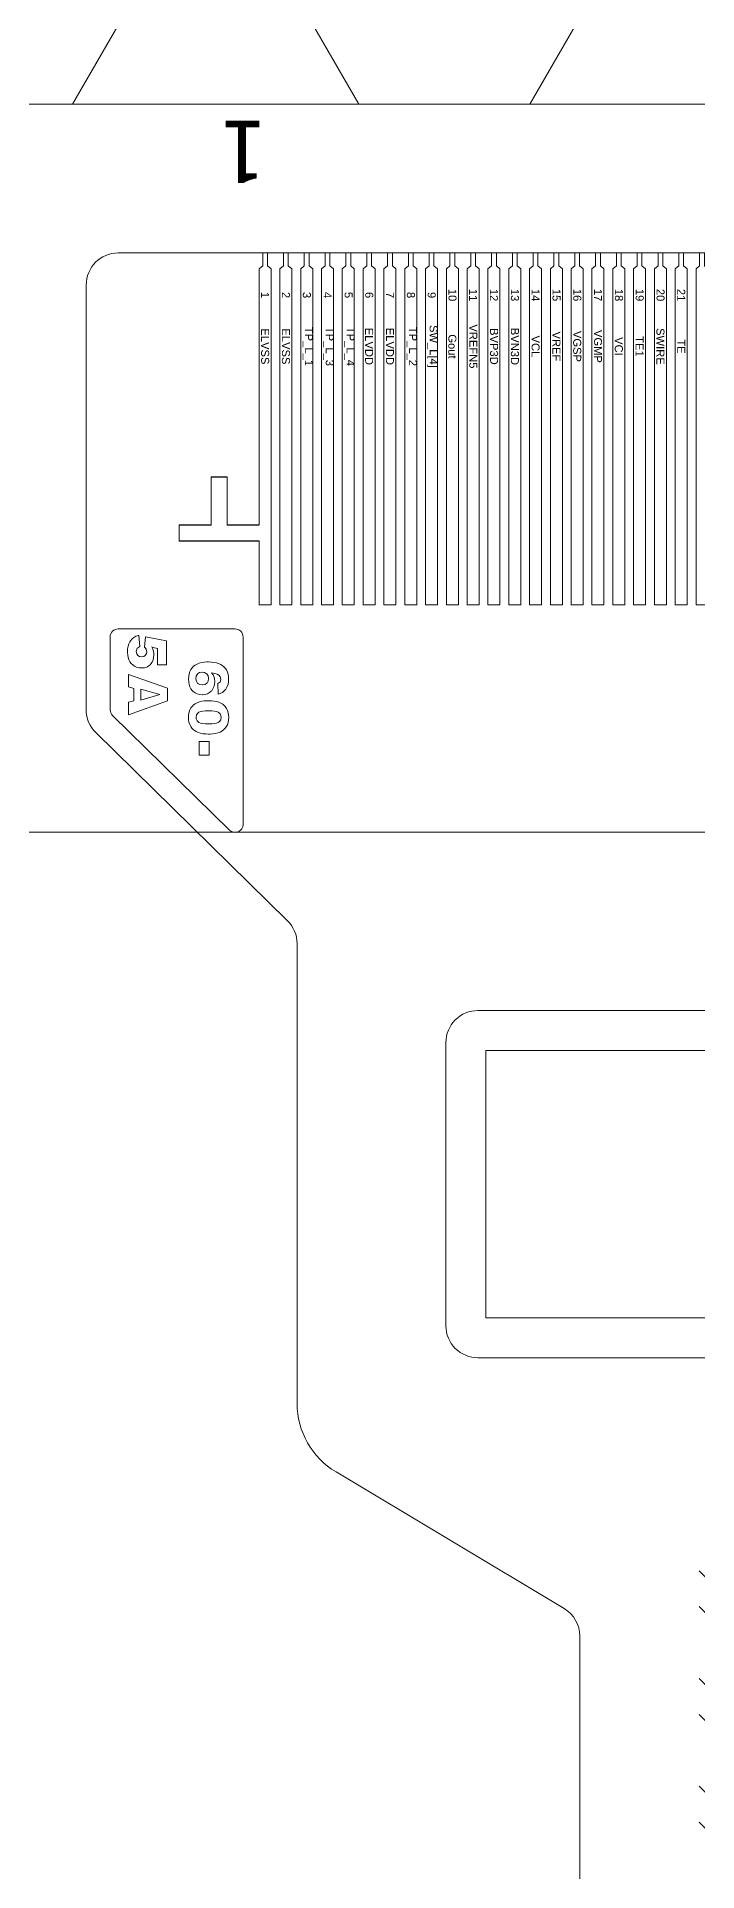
# Model space of a CAD drawing. Header units: millimetres. Extents: x 1403 to 2381, y 158 to 387.
# Drawn here: x 2265.75 to 2269.88, y 297.57 to 309.03 of the extents above; entities that cross this region are included whole.
import ezdxf
from ezdxf.enums import TextEntityAlignment as Align

# ---------------------------------------------------------------- set-up
doc = ezdxf.new("R2010")
doc.units = ezdxf.units.MM
doc.layers.get('0').update_dxf_attribs({"lineweight": 5})
for name, color, linetype, lineweight in [('COF', 2, 'Continuous', 5), ('DIM', 3, 'Continuous', 5), ('EMI', 5, 'Continuous', 5), ('FPC', 50, 'Continuous', 5), ('MFPC', 50, 'Continuous', 5)]:
    doc.layers.add(name, color=color, linetype=linetype, lineweight=lineweight)
doc.styles.add('MBC_Arial_Font', font='arial.ttf')
doc.styles.add('汉字', font='SimSun.ttf')

# ---------------------------------------------------------------- blocks, each defined once
blk = doc.blocks.new('R104A3M-002-COF-V01-C')
at = {"layer": 'COF', "color": 4}
blk.add_lwpolyline([(532.543279589846, -65.01320384975122), (526.4758664044011, -65.01320384975168, 0.4142135623724291), (526.2758664044004, -65.2132038497515), (526.2758664043986, -67.90687367031512, -0.263630318389418), (526.178648032027, -68.07844271478905), (524.7526189280461, -68.93273197660602, 0.2636303183895449), (524.5095729971208, -69.36165458779112), (524.5095729971226, -72.23512940502258, -0.2013656865908951), (524.4496537203386, -72.37787880426265), (523.2514422739087, -73.55368988909947, 0.2013656865899348), (523.1915229971228, -73.69643928833955), (523.1915229971228, -76.35152789975143, 0.4142135623724291), (523.3915229971235, -76.5515278997517), (535.6276229971236, -76.5515278997517, 0.4142135623697652), (535.8276229971225, -76.35152789975143), (535.8276229971225, -73.69643928833955, 0.2013656865896812), (535.7677037203384, -73.55368988909856), (534.5694922739085, -72.3778788042618, -0.2013656865918542), (534.5095729971226, -72.23512940502167), (534.5095729971226, -69.36165458779112, 0.2636303183893017), (534.2665270661973, -68.93273197660608), (532.8404979622146, -68.0784427147849, -0.263630318389468), (532.743279589843, -67.90687367031103), (532.7432795898467, -65.21320384975104, 0.4142135623724291)], format="xyb", close=True, dxfattribs=at)
at = {"layer": 'COF', "color": 6}
blk.add_lwpolyline([(525.4395729971247, -71.61652789990075), (525.4395729971247, -69.84652789990065, -0.414213562373095), (525.6395729971255, -69.64652789990066), (533.3795729971234, -69.64652789990066, -0.414213562373095), (533.5795729971242, -69.84652789990065), (533.5795729971242, -71.61652789990075, -0.414213562373095), (533.3795729971234, -71.81652789990073), (525.6395729971255, -71.81652789990073, -0.414213562373095)], format="xyb", close=True, dxfattribs=at)
at = {"layer": 'COF', "color": 1}
blk.add_lwpolyline([(525.6895729971247, -71.56652789990073), (525.6895729971247, -69.89652789990066), (533.3295729971242, -69.89652789990066), (533.3295729971242, -71.56652789990073)], close=True, dxfattribs=at)
at = {"layer": 'COF'}
blk.add_lwpolyline([(534.8970729967123, -74.20152789975145), (535.6276229971236, -74.20152789975145, 0.4142135623970696), (535.6776229971229, -74.15152789975144), (535.6776229971229, -73.69643928833898, 0.201365686624806), (535.6626431779268, -73.66075193852913), (534.9320931775155, -72.94385944758307, 0.6647720360077284), (534.847072996713, -72.97954679739314), (534.847072996713, -74.15152789975144, 0.4142135624230422), (534.8970729967123, -74.20152789975145)], format="xyb", close=True, dxfattribs=at)
for points in [[(535.122297108951, -73.41366805639603), (535.0584853935479, -73.41366805639603), (535.0584853935479, -73.4990187419831), (535.122297108951, -73.4990187419831)], [(534.9689074334374, -73.72686450205305), (534.9739399031068, -73.73068917900105), (534.9852126351661, -73.73753333775142), (534.9978944587319, -73.74316970378072), (535.011985373806, -73.74759827708925), (535.0272840815987, -73.7508190576774), (535.0441931796877, -73.75263074675837), (535.0625113692813, -73.75323464311856), (535.0717711134739, -73.7530333443317), (535.089485406711, -73.75182555161132), (535.10558930965, -73.74940996617016), (535.1202841210861, -73.74558528922182), (535.1335698410085, -73.7405528195531), (535.1456477682141, -73.73431255716326), (535.1561153051252, -73.72686450205305), (535.1641672565956, -73.71921514815597), (535.1728231044299, -73.70814371488427), (535.1796672631763, -73.69566319010494), (535.1844984340614, -73.68157227503156), (535.1873166170762, -73.66607226845093), (535.1883231110069, -73.64916317036307), (535.1877192146503, -73.63567615164988), (535.1853036292077, -73.61977354749592), (535.1808750558966, -73.60528003484916), (535.1746347935086, -73.59239691249655), (535.1663815432521, -73.5811241804376), (535.1563166039132, -73.57105924109976), (535.1510828354576, -73.56703326536422), (535.1398101033965, -73.56018910661453), (535.1271282798325, -73.55455274058528), (535.1132386635445, -73.55012416727635), (535.0977386569675, -73.54690338668854), (535.0808295588804, -73.54509169760723), (535.0625113692813, -73.54448780124744), (535.0530503263062, -73.5446891000339), (535.0355373318571, -73.54589689275429), (535.0194334289163, -73.54851377698265), (535.004537318694, -73.55213715514412), (534.991251598768, -73.55716962481284), (534.9793749703504, -73.56361118598954), (534.9689074334374, -73.57105924109976), (534.9608554819688, -73.5789098937837), (534.95219963414, -73.5899813270554), (534.9455567741743, -73.6026631506212), (534.9409269020789, -73.61655276690738), (534.937907420278, -73.6322540722752), (534.9371022251298, -73.64916317036307), (534.9375048227039, -73.66224759150259), (534.9399204081465, -73.67815019565654), (534.9443489814539, -73.69244240951645), (534.9505892438438, -73.70532553186945), (534.9586411953123, -73.71679956271487)], [(535.0262775876663, -73.68821513499512), (535.0427840881812, -73.69002682407569), (535.0625113692813, -73.69063072043588), (535.081836052811, -73.69002682407569), (535.0985438521138, -73.68821513499512), (535.1122321696121, -73.68519565319343), (535.122699706525, -73.68096837867137), (535.1299464628491, -73.67593590900265), (535.1377971155316, -73.66446187815723), (535.1404139997585, -73.64916317036307), (535.139608804614, -73.63990342617194), (535.1339724385825, -73.62681900503242), (535.1229010053112, -73.61755926084163), (535.1126347671861, -73.61353328510609), (535.099147748474, -73.61051380330514), (535.0824399491748, -73.60870211422383), (535.0625113692813, -73.60809821786398), (535.0623100704952, -73.60809821786398), (535.0425827893932, -73.60870211422383), (535.0258749900922, -73.61051380330514), (535.0123879713801, -73.61353328510609), (535.001920434469, -73.61755926084163), (534.994874976931, -73.62259173051075), (534.9868230254606, -73.63406576135577), (534.9842061412319, -73.64916317036307), (534.9852126351661, -73.65882551212758), (534.9910502999819, -73.67170863448024), (535.0021217332551, -73.68096837867137), (535.0125892701662, -73.68519565319343)], [(535.5302131747221, -73.75233890048617), (535.5624209806037, -73.74328045508224), (535.5624209806037, -73.66578042217913), (535.3186481498351, -73.75153370533945), (535.3186481498351, -73.83064412853668), (535.5624209806037, -73.91639741169706), (535.5624209806037, -73.83950127515413), (535.5302131747221, -73.83004023217649)], [(535.0421801918192, -73.9269310295503), (535.0234594046497, -73.92330765138843), (535.0089658920051, -73.9186777792927), (534.9986996538801, -73.91324271205025), (534.9896412084754, -73.90257387635222), (534.9866217266745, -73.88747646734492), (534.9866217266745, -73.8838530891831), (534.991251598768, -73.86976217410967), (534.9928619890625, -73.8679504850291), (535.0059464102042, -73.86009983234521), (535.0035308247616, -73.79447642786118), (534.9900438060495, -73.79830110480958), (534.9765567873355, -73.80494396477235), (534.964881457704, -73.81420370896387), (534.9548165183633, -73.82567773980895), (534.9524009329243, -73.82930111797083), (534.9459593717484, -73.84198294153663), (534.9411282008668, -73.85607385661001), (534.9383100178502, -73.87137256440377), (534.9373035239178, -73.88808036370511), (534.9381087190623, -73.90257387635222), (534.9407256032928, -73.9180738829325), (534.9453554753864, -73.93236609679275), (534.9517970365623, -73.94524921914541), (534.9600502868225, -73.95672324999083), (534.9705178237318, -73.96698948811547), (534.9755502934031, -73.9712167626372), (534.9870243242485, -73.9786648177481), (534.9999074466004, -73.98470378135073), (535.0137970628866, -73.98933365344612), (535.0290957706811, -73.99275573282114), (535.0454009724099, -73.99476872068857), (535.0631152656433, -73.9953726170491), (535.0727776074064, -73.9951713182623), (535.0902906018573, -73.99396352554152), (535.1063945047981, -73.99134664131356), (535.1210893162306, -73.98752196436521), (535.1343750361566, -73.98228819590963), (535.1462516645761, -73.97584663473327), (535.1565179027011, -73.96819728083625), (535.1653750493197, -73.95954143300526), (535.1734270007883, -73.9482687009467), (535.1798685619642, -73.93538557859404), (535.1842971352717, -73.92129466352065), (535.1871153182883, -73.9053920593667), (535.1879205134364, -73.88808036370511), (535.1879205134364, -73.88727516855812), (535.1869140195004, -73.87016477168339), (535.1840958364874, -73.8544634663159), (535.1796672631763, -73.84037255124252), (535.1732257020021, -73.82769072767672), (535.1649724517456, -73.81661929440503), (535.1585308905696, -73.80997643444181), (535.1468555609363, -73.80132058661087), (535.1335698410085, -73.7952816230079), (535.118875029576, -73.79165824484636), (535.102569827849, -73.79045045212564), (535.1001542424101, -73.79045045212564), (535.0840503394675, -73.79206084242009), (535.0697581256054, -73.79648941572862), (535.0568750032517, -73.8033335744783), (535.0458035699821, -73.81279461745629), (535.0431866857516, -73.81561280047111), (535.0351347342848, -73.8272881301034), (535.0292970694672, -73.84057385002939), (535.0256736913043, -73.85567125903668), (535.02466719737, -73.87237905833769), (535.02466719737, -73.87318425348468), (535.0258749900922, -73.88928815642589), (535.0294983682552, -73.90358037028574), (535.0347321367108, -73.91505440113116), (535.0439918808997, -73.92713232833677)], [(535.0872711200545, -73.9291453162046), (535.102569827849, -73.93176220043256), (535.1043815169296, -73.9315609016457), (535.1196802247205, -73.92874271863087), (535.13155685314, -73.92069076716047), (535.1327646458622, -73.91928167565322), (535.1398101033965, -73.90680115087395), (535.1422256888391, -73.89089854671994), (535.1420243900548, -73.88948945521236), (535.1392062070418, -73.8741907474186), (535.1313555543557, -73.86211282021299), (535.1305503592075, -73.86150892385245), (535.118271133214, -73.85406086874224), (535.102569827849, -73.85164528330108), (535.1005568399805, -73.85164528330108), (535.0850568333999, -73.8544634663159), (535.0731802049804, -73.86211282021299), (535.0723750098359, -73.86291801536004), (535.0649269547239, -73.87519724135211), (535.0625113692813, -73.89089854671994), (535.0625113692813, -73.89291153458737), (535.0655308510859, -73.90821024238113), (535.0735828025545, -73.92028816958674), (535.0747905952749, -73.92149596230752)], [(535.529407979574, -74.14911549239218), (535.5408820104194, -74.13965444941454), (535.5507456509722, -74.12818041856912), (535.5551742242797, -74.12113496103262), (535.5614144866677, -74.10825183867996), (535.5658430599788, -74.09395962481972), (535.5684599442056, -74.07825831945223), (535.5692651393501, -74.06134922136437), (535.5692651393501, -74.05531025776173), (535.5678560478436, -74.03819986088666), (535.5648365660445, -74.02269985430604), (535.5600053951612, -74.00881023801918), (535.5537651327732, -73.99632971324058), (535.5457131813009, -73.98525827996849), (535.5370573334685, -73.97680373092476), (535.5253820038406, -73.96855048066749), (535.512096283911, -73.96271281585138), (535.4972001736924, -73.95929073647636), (535.4806936731793, -73.95808294375558), (535.4798884780294, -73.95808294375558), (535.4637845750904, -73.95949203526317), (535.4494923612283, -73.96371930978489), (535.4366092388782, -73.97056346853492), (535.4255378056032, -73.98022581029937), (535.4233235189522, -73.98264139574053), (535.41527156748, -73.99431672537281), (535.4094339026624, -74.007803744086), (535.4060118232874, -74.02269985430604), (535.404804030567, -74.03940765360704), (535.4056092257151, -74.05269337353343), (535.40842740873, -74.0675894837542), (535.411245591743, -74.0762453315848), (535.4182910492809, -74.08932975272393), (535.4168819577744, -74.0889271551506), (535.408830006304, -74.08570637456245), (535.3820572676659, -74.07986870974634), (535.3820572676659, -73.97700502971122), (535.3246871134388, -73.97700502971122), (535.3246871134388, -74.12818041856912), (535.4567391175542, -74.15153107783328), (535.4621741847941, -74.08671286849636), (535.4617715872237, -74.0865115697095), (535.4523105442431, -74.07463494129075), (535.4519079466727, -74.07403104493017), (535.4488884648681, -74.05893363592327), (535.4502975563782, -74.0484660990117), (535.4579469102728, -74.03618687301889), (535.4670053556756, -74.03034920820278), (535.4825053622599, -74.0275310251883), (535.4933754967433, -74.02894011669554), (535.505654722735, -74.03638817180575), (535.5114923875508, -74.04524531842355), (535.5143105705674, -74.06074532500384), (535.5139079729934, -74.06658298981995), (535.5088755033239, -74.08047260610653), (535.505654722735, -74.08429728305521), (535.492570301597, -74.09255053331248), (535.499414460347, -74.16139471838466), (535.5014274482155, -74.16099212081093), (535.5163235584323, -74.15616094992907)]]:
    blk.add_lwpolyline(points, close=True, dxfattribs=at)
at = {"layer": 'COF', "lineweight": 0}
blk.add_lwpolyline([(535.3681676513779, -73.79098826754483), (535.4867326367794, -73.82520906129389), (535.4867326367794, -73.75636487622171)], close=True, dxfattribs=at)
at = {"layer": 'COF'}
for points in [[(532.0170729968404, -74.35152789975143), (532.0170729962801, -76.451494649751), (531.994572996734, -76.47149464975098), (531.9945729500394, -76.5515278997517), (531.9645729967351, -76.5515278997517), (531.9645729967351, -76.47149464975098), (531.9420729970798, -76.451494649751), (531.9420729506471, -74.35152789975143), (532.0170729498693, -74.35152789975143)], [(532.1470729968396, -74.35152789975143), (532.1470729962793, -76.451494649751), (532.1245729967331, -76.47149464975098), (532.1245729492384, -76.5515278997517), (532.0945729967343, -76.5515278997517), (532.0945729967343, -76.47149464975098), (532.072072997079, -76.451494649751), (532.0720729498462, -74.35152789975143), (532.1470729490684, -74.35152789975143)], [(532.2770729968388, -74.35152789975143), (532.2770729962785, -76.451494649751), (532.2545729967323, -76.47149464975098), (532.2545729484375, -76.5515278997517), (532.2245729967335, -76.5515278997517), (532.2245729967335, -76.47149464975098), (532.2020729970782, -76.451494649751), (532.2020729490453, -74.35152789975143), (532.2770729482675, -74.35152789975143)], [(532.4070729968416, -74.35152789975143), (532.4070729962796, -76.451494649751), (532.3845729967334, -76.47149464975098), (532.3845729476366, -76.5515278997517), (532.3545729967345, -76.5515278997517), (532.3545729967345, -76.47149464975098), (532.3320729970792, -76.451494649751), (532.3320729482443, -74.35152789975143), (532.4070729474665, -74.35152789975143)], [(532.5370729466656, -74.35152789975143), (532.4620729970784, -74.35152789975143), (532.4620729970784, -76.451494649751), (532.4845729967337, -76.47149464975098), (532.484572946835, -76.5515278997517), (532.5145729967326, -76.5515278997517), (532.5145729967326, -76.47149464975098), (532.5370729962788, -76.451494649751), (532.5370729968208, -74.35152789975143)], [(532.6670729968218, -74.35152789975143), (532.6670729962798, -76.451494649751), (532.6445729967336, -76.47149464975098), (532.6445729460347, -76.5515278997517), (532.6145729967348, -76.5515278997517), (532.6145729967348, -76.47149464975098), (532.5920729970794, -76.451494649751), (532.5920729466425, -74.35152789975143), (532.6670729458647, -74.35152789975143)], [(532.797072996821, -74.35152789975143), (532.797072996279, -76.451494649751), (532.7745729967328, -76.47149464975098), (532.7745729452338, -76.5515278997517), (532.744572996734, -76.5515278997517), (532.744572996734, -76.47149464975098), (532.7220729970786, -76.451494649751), (532.7220729458415, -74.35152789975143), (532.7970729450637, -74.35152789975143)], [(532.9270729968202, -74.35152789975143), (532.92707299628, -76.451494649751), (532.9045729967338, -76.47149464975098), (532.9045729444329, -76.5515278997517), (532.874572996735, -76.5515278997517), (532.874572996735, -76.47149464975098), (532.8520729970796, -76.451494649751), (532.8520729450406, -74.35152789975143), (532.9270729442628, -74.35152789975143)], [(533.0570729968194, -74.35152789975143), (533.0570729962792, -76.451494649751), (533.034572996733, -76.47149464975098), (533.0345729436319, -76.5515278997517), (533.0045729967342, -76.5515278997517), (533.0045729967342, -76.47149464975098), (532.9820729970788, -76.451494649751), (532.9820729442397, -74.35152789975143), (533.0570729434619, -74.35152789975143)], [(533.1345729967334, -76.5515278997517), (533.1345729967334, -76.47149464975098), (533.112072997078, -76.451494649751), (533.1120729970762, -74.35152789975143)], [(533.1870729968186, -74.35152789975143), (533.1870729962784, -76.451494649751), (533.1645729967322, -76.47149464975098), (533.1645729967322, -76.5515278997517)], [(533.2645729967344, -76.5515278997517), (533.2645729967344, -76.47149464975098), (533.242072997079, -76.451494649751), (533.2420729970772, -74.35152789975143)], [(533.3170729968215, -74.35152789975143), (533.3170729962794, -76.451494649751), (533.2945729967332, -76.47149464975098), (533.2945729967332, -76.5515278997517)], [(533.3945729967336, -76.5515278997517), (533.3945729967336, -76.47149464975098), (533.3720729970782, -76.451494649751), (533.3720729970764, -74.35152789975143)], [(533.4470729968207, -74.35152789975143), (533.4470729962786, -76.451494649751), (533.4245729967324, -76.47149464975098), (533.4245729967324, -76.5515278997517)], [(533.5020729970793, -74.35152789975143), (533.5020729970793, -76.451494649751), (533.5245729967346, -76.47149464975098), (533.5245729967346, -76.5515278997517)], [(533.5545729967334, -76.5515278997517), (533.5545729967334, -76.47149464975098), (533.5770729962796, -76.451494649751), (533.5770729968526, -74.35152789975143)], [(533.6545729967338, -76.5515278997517), (533.6545729967338, -76.47149464975098), (533.6320729970785, -76.451494649751), (533.6320729970785, -74.35152789975143)], [(533.7070729968518, -74.35152789975143), (533.7070729962788, -76.451494649751), (533.6845729967326, -76.47149464975098), (533.6845729967326, -76.5515278997517)], [(533.7845729967348, -76.5515278997517), (533.7845729967348, -76.47149464975098), (533.7620729970795, -76.451494649751), (533.7620729970795, -74.35152789975143)], [(533.8370729968528, -74.35152789975143), (533.8370729962799, -76.451494649751), (533.8145729967337, -76.47149464975098), (533.8145729967337, -76.5515278997517)], [(533.8920729970787, -74.35152789975143), (533.8920729970787, -76.451494649751), (533.914572996734, -76.47149464975098), (533.914572996734, -76.5515278997517)], [(533.9670729969066, -74.35152789975143), (533.9670729962791, -76.451494649751), (533.9445729967329, -76.47149464975098), (533.9445729967329, -76.5515278997517)], [(534.044572996735, -76.5515278997517), (534.044572996735, -76.47149464975098), (534.0220729970797, -76.451494649751), (534.0220729977073, -74.35152789975143)], [(534.0970729967621, -74.35152789975143), (534.0970729962801, -76.451494649751), (534.0745729967339, -76.47149464975098), (534.0745729967339, -76.5515278997517)], [(534.1520729974973, -74.35152789975143), (534.1520729970789, -76.451494649751), (534.1745729967342, -76.47149464975098), (534.1745729967342, -76.5515278997517)], [(534.2270729967177, -74.35152789975143), (534.2270729962793, -76.451494649751), (534.2045729967331, -76.47149464975098), (534.2045729967331, -76.5515278997517)], [(534.3045729967334, -76.5515278997517), (534.3045729967334, -76.47149464975098), (534.2820729970781, -76.451494649751), (534.2820729970781, -74.35152789975143)], [(534.3345729967323, -76.5515278997517), (534.3345729967323, -76.47149464975098), (534.3570729962785, -76.451494649751), (534.3570729967096, -74.35152789975143)], [(534.4120729970791, -74.35152789975143), (534.4120729970791, -76.451494649751), (534.4345729967345, -76.47149464975098), (534.4345729967345, -76.5515278997517)], [(534.4645729967333, -76.5515278997517), (534.4645729967333, -76.47149464975098), (534.4870729962795, -76.451494649751), (534.4870729967979, -74.35152789975143)], [(534.5420729970783, -74.35152789975143), (534.5420729970783, -76.451494649751), (534.5645729967337, -76.47149464975098), (534.5645729967337, -76.5515278997517)], [(534.6170729969062, -74.35152789975143), (534.6170729962787, -76.451494649751), (534.5945729967325, -76.47149464975098), (534.5945729967325, -76.5515278997517)], [(534.694572996953, -76.5515278997517), (534.694572996953, -76.47149464975098), (534.6720729971194, -76.451494649751), (534.6720729977469, -74.35152789975143)], [(534.7245729969536, -76.5515278997517), (534.7245729969536, -76.47149464975098), (534.7470729967126, -76.451494649751), (534.7470729971183, -74.85149465288339), (534.947072997119, -74.85149465288339), (534.947072997119, -75.15149465288312), (535.0470729971175, -75.15149465288312), (535.0470729971175, -74.85149465288339), (535.2470729971183, -74.85149465288339), (535.2470729971183, -74.75149465288303), (534.7470729967126, -74.75149465288303), (534.7470729967126, -74.35152789975143)]]:
    blk.add_lwpolyline(points, dxfattribs=at)
at = {"layer": 'COF', "lineweight": 5}
for points in [[(533.1120729434388, -74.35152789975143), (533.187072942661, -74.35152789975143)], [(533.2420729426378, -74.35152789975143), (533.31707294186, -74.35152789975143)], [(533.3720729418369, -74.35152789975143), (533.4470729410591, -74.35152789975143)], [(533.502072941036, -74.35152789975143), (533.5770729402582, -74.35152789975143)], [(533.632072940235, -74.35152789975143), (533.7070729394572, -74.35152789975143)], [(533.7620729394341, -74.35152789975143), (533.8370729386563, -74.35152789975143)], [(533.8920729386332, -74.35152789975143), (533.9670729378554, -74.35152789975143)], [(534.0220729378323, -74.35152789975143), (534.0970729370545, -74.35152789975143)], [(534.1520729370313, -74.35152789975143), (534.2270729362535, -74.35152789975143)], [(534.2820729362304, -74.35152789975143), (534.3570729354526, -74.35152789975143)], [(534.4120729354295, -74.35152789975143), (534.4870729346517, -74.35152789975143)], [(534.5420729346285, -74.35152789975143), (534.6170729338507, -74.35152789975143)], [(534.6720729338276, -74.35152789975143), (534.7470729330498, -74.35152789975143)], [(533.1345729428303, -76.5515278997517), (533.164572942831, -76.5515278997517)], [(533.2645729420294, -76.5515278997517), (533.2945729420301, -76.5515278997517)], [(533.3945729412285, -76.5515278997517), (533.4245729412291, -76.5515278997517)], [(533.5245729404276, -76.5515278997517), (533.5545729404282, -76.5515278997517)], [(533.6545729396266, -76.5515278997517), (533.6845729396273, -76.5515278997517)], [(533.7845729388257, -76.5515278997517), (533.8145729388264, -76.5515278997517)], [(533.9145729380248, -76.5515278997517), (533.9445729380254, -76.5515278997517)], [(534.0445729372238, -76.5515278997517), (534.0745729372245, -76.5515278997517)], [(534.1745729364229, -76.5515278997517), (534.2045729364236, -76.5515278997517)], [(534.304572935622, -76.5515278997517), (534.3345729356226, -76.5515278997517)], [(534.4345729348211, -76.5515278997517), (534.4645729348217, -76.5515278997517)], [(534.5645729340201, -76.5515278997517), (534.5945729340208, -76.5515278997517)], [(534.6945729332192, -76.5515278997517), (534.7245729332199, -76.5515278997517)]]:
    blk.add_lwpolyline(points, dxfattribs=at)
at = {"layer": 'COF', "color": 6, "ltscale": 10, "style": 'MBC_Arial_Font'}
for s, p in [('SWIRE', (532.2643997852801, -75.96728700021265)), ('VGMP', (532.6543997852796, -75.96728700021265)), ('VGSP', (532.7843997852806, -75.96728700021265)), ('VREF', (532.9143997852798, -75.96728700021265)), ('VCL', (533.0443997852808, -75.96728700021265)), ('BVN3D', (533.1737176570414, -75.96728700021265)), ('BVP3D', (533.3037176570424, -75.96728700021265)), ('VREFN5', (533.4335471249806, -75.96728700021265)), ('Gout', (533.5643997852794, -75.96728700021265)), ('SW_L[4]', (533.6813711358946, -75.96728700021265)), ('TP_L_2', (533.8107231140666, -75.96728700021265)), ('ELVDD', (533.9543997852807, -75.96728700021265)), ('ELVDD', (534.0843997852799, -75.96728700021265)), ('TP_L_4', (534.2005184755953, -75.96728700021265)), ('TP_L_3', (534.330723114067, -75.96728700021265)), ('TP_L_1', (534.4607231140681, -75.96728700021265)), ('ELVSS', (534.6043997852803, -75.96728700021265)), ('ELVSS', (534.7343997852795, -75.96728700021265)), ('TE', (532.134399785281, -75.96728700021265)), ('TE1', (532.3946044237537, -75.96728700021265)), ('VCI', (532.5243997852804, -75.96728700021265)), ('21', (532.1346044237534, -76.28825290549946)), ('20', (532.263751763453, -76.28825290549946)), ('19', (532.393751763454, -76.28825290549946)), ('18', (532.5237517634532, -76.28825290549946)), ('17', (532.6546044237521, -76.28825290549946)), ('16', (532.7837517634534, -76.28825290549946)), ('15', (532.9137517634526, -76.28825290549946)), ('14', (533.0446044237533, -76.28825290549946)), ('13', (533.1737176570414, -76.28825290549946)), ('12', (533.3046044237535, -76.28825290549946)), ('11', (533.4346044237527, -76.28825290549946)), ('10', (533.5637517634523, -76.28825290549946)), ('9', (533.6937517634533, -76.28825290549946)), ('8', (533.8237517634525, -76.28825290549946)), ('7', (533.9537517634535, -76.28825290549946)), ('6', (534.0837517634527, -76.28825290549946)), ('5', (534.2128649967408, -76.28825290549946)), ('4', (534.3443997852801, -76.28825290549946)), ('3', (534.4737176570425, -76.28825290549946)), ('2', (534.6046044237528, -76.28825290549946)), ('1', (534.734604423752, -76.28825290549946))]:
    blk.add_text(s, height=0.05, rotation=90, dxfattribs=at).set_placement(p, align=Align.CENTER)
blk = doc.blocks.new('R104A3M-011-MFPC-V01-C')
at = {"layer": 'EMI', "lineweight": 5}
h = blk.add_hatch(dxfattribs=at)
h.set_pattern_fill('HONEY', color=5, scale=0.3)
h.set_pattern_definition([(180, (3411.774351580139, 0.001072828725682484), (-1.42875, 0.8248889999999999), [0.9524999999999999, -1.905]), (60.00000000000001, (3411.774351580139, 0.001072828725682484), (1.428749829302342, 0.8248892956570172), [0.9524999999999997, -1.904999999999999]), (120, (3411.774351580139, 0.001072828725682484), (-1.706976584081587e-07, 1.649778295657017), [-1.905, 0.9524999999999998])])
edge = h.paths.add_edge_path()
edge.add_arc((1742.969436991209, 318.6113019844436), 1, 180, 270)
edge.add_line((1742.969436991209, 317.6113019844436), (1749.969436991209, 317.6113019844436))
edge.add_line((1749.969436991209, 317.6113019844436), (1751.773061896351, 317.6113019844427))
edge.add_line((1751.773061896351, 317.6113019844427), (1751.773061896351, 308.6113019844438))
edge.add_line((1751.773061896351, 308.6113019844438), (1735.469436990399, 308.6113019844438))
edge.add_line((1735.469436990399, 308.6113019844438), (1735.469436990399, 321.4251548950233))
edge.add_line((1735.469436990399, 321.4251548950233), (1736.769436991181, 321.4251548950817))
edge.add_arc((1736.769436991136, 322.4251548950815), 0.9999999999997726, 270.0000000025794, 354.2608295250936)
edge.add_line((1737.764424428247, 322.3251548951225), (1741.969436991085, 322.3251548951225))
edge.add_line((1741.969436991085, 322.3251548951225), (1741.969436991209, 318.6113019844422))
at = {"layer": 'EMI', "color": 5, "lineweight": 5}
blk.add_lwpolyline([(1741.969436991209, 318.6113019844422), (1741.969436991209, 318.6113019844436, 0.414213562373095), (1742.969436991209, 317.6113019844436), (1749.969436991209, 317.6113019844436), (1749.969436991209, 317.6113019844436), (1751.773061896351, 317.6113019844427), (1751.773061896351, 308.6113019844438), (1735.469436990399, 308.6113019844438), (1735.469436990399, 321.4251548950233), (1736.769436991181, 321.4251548950817, 0.3851703882136169), (1737.764424428247, 322.3251548951225), (1741.969436991085, 322.3251548951225)], format="xyb", close=True, dxfattribs=at)
at = {"layer": 'FPC', "color": 7, "lineweight": 5}
blk.add_lwpolyline([(1740.820436990821, 305.8802061293038), (1740.320436990665, 305.8802061293038), (1740.320436990665, 305.9802061293063), (1740.520436990667, 305.9802061293063), (1740.520436990667, 306.2802061293053), (1740.620436990665, 306.2802061293053), (1740.620436990665, 305.9802061293062), (1740.820436990821, 305.9802061293062)], dxfattribs=at)
at = {"layer": 'MFPC', "color": 1, "lineweight": 5}
blk.add_lwpolyline([(1741.969436990888, 328.3482488532809), (1741.969436991208, 318.6113019844099, 0.4142135623634719), (1742.969436991208, 317.6113019844427), (1756.823040628906, 317.6113019844427, -0.4142135623730951), (1757.823040628906, 316.6113019844427), (1757.823040628906, 310.9251548962561, -0.4142135623730951), (1755.823040628906, 308.9251548962561), (1754.377524375517, 308.9251548962561, 0.4142135623730951), (1753.377524375517, 307.9251548962561), (1753.377524375517, 305.0613019844461, -0.4142135623729619), (1752.377524375517, 304.0613019844461), (1738.738769780751, 304.0613019844398, 0.4142135623729619), (1738.238769780751, 303.5613019844398), (1738.238769780751, 302.113804066475, -0.6137278432400788), (1737.443788175642, 301.7100890027943, -0.3924302088620201), (1733.650924079762, 321.2362964596321, -0.2592667705184619)], format="xyb", dxfattribs=at)
at = {"layer": 'FPC', "color": 255, "lineweight": 5, "style": '汉字'}
blk.add_text('1', height=0.400866169376693, rotation=180, dxfattribs=at).set_placement((1740.857547696718, 308.50830073413))
blk = doc.blocks.new('R104A3M-011-TFPC-V01-C')
at = {"lineweight": 5}
h = blk.add_hatch(dxfattribs=at)
h.set_pattern_fill('ANSI32', color=251, scale=0.05, angle=540)
h.set_pattern_definition([(314.9999999999999, (3182.017982249046, -120.5628801650622), (-0.3367596045400932, -0.3367596045400935), []), (314.9999999999999, (3182.242488749047, -120.5628801650622), (-0.3367596045400932, -0.3367596045400935), [])])
h.paths.add_polyline_path([(1749.175295813413, 296.4107267853787), (1748.8630989019, 296.7229236968917, -0.1989123673796944), (1748.570205683086, 297.4300304780783), (1748.570205683087, 299.4783964387849), (1743.570205683087, 299.4783964387849), (1743.570205683087, 297.4300304780786, -0.1989123673796329), (1743.277312464273, 296.7229236968921), (1742.96511555276, 296.4107267853787)])

msp = doc.modelspace()

# ---------------------------------------------------------------- block references
at = {"layer": 'DIM', "lineweight": 5}
for name in ['R104A3M-011-MFPC-V01-C', 'R104A3M-011-TFPC-V01-C']:
    msp.add_blockref(name, (526.3220194776986, 0), dxfattribs=at)
at = {"layer": 'DIM', "lineweight": 5, "rotation": 180}
msp.add_blockref('R104A3M-002-COF-V01-C', (2801.889529465481, 231.129784305148), dxfattribs=at)

doc.saveas('drawing.dxf')
